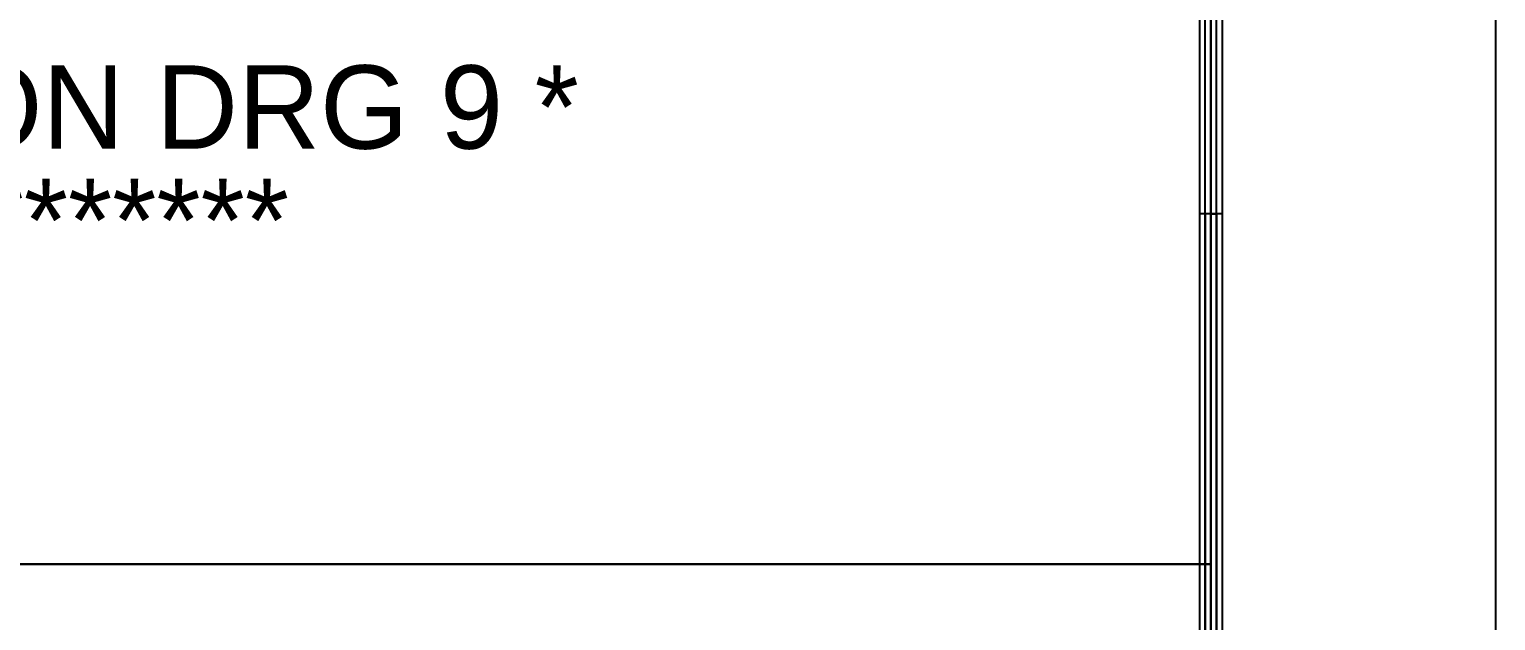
# Model space of a CAD drawing. Extents: x 0 to 594, y 0 to 420.
# Drawn here: x 542.5 to 594, y 83 to 103.8 of the extents above; entities that cross this region are included whole.
import ezdxf

# ---------------------------------------------------------------- set-up
doc = ezdxf.new("R2010")
doc.units = 0
doc.styles.add('HTX1', font='O8116901', dxfattribs={"width": 1.02})

msp = doc.modelspace()

# ---------------------------------------------------------------- linework, layer by layer
at = {"layer": 'GT_1', "flags": 128}
for points in [[(0, 0), (594, 0), (594, 420), (0, 420), (0, 0)], [(25, 10), (584, 10), (584, 85), (404, 85), (404, 410), (25, 410), (25, 10)], [(584, 85), (584, 410), (404, 410), (404, 85), (584, 85)], [(583.6, 10.4), (584.4, 9.6), (584.4, 410.4), (583.6, 409.6), (583.6, 10.4)], [(584.2, 9.8), (584.2, 410.2), (584, 410), (584, 10), (583.8, 10.2), (583.8, 409.8)], [(584.4, 97.3), (583.6, 97.3), (583.6, 10), (584.4, 10), (584.4, 97.3)], [(583.8, 97.3), (583.8, 10), (584, 10), (584, 97.3), (584.2, 97.3), (584.2, 10)]]:
    msp.add_lwpolyline(points, dxfattribs=at)

# ---------------------------------------------------------------- texts
at = {"layer": 'GT_1', "style": 'HTX1', "width": 1.02}
for s, p in [('* CONT. ON DRG 9 *', (523.674, 99.592)), ('******************', (523.674, 95.612))]:
    msp.add_text(s, height=2.925, dxfattribs=at).set_placement(p)

doc.saveas('drawing.dxf')
